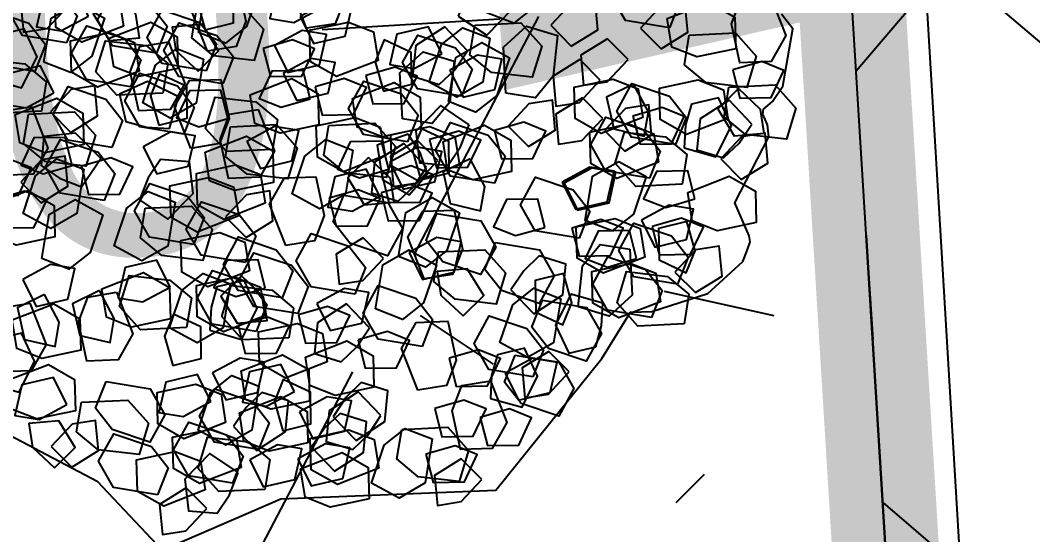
# Model space of a CAD drawing. Header units: metres. Extents: x 1851758 to 1852050, y 5187822 to 5188223.
# Drawn here: x 1851979.446 to 1851980.868, y 5187899.982 to 5187900.703 of the extents above; entities that cross this region are included whole.
import ezdxf

# ---------------------------------------------------------------- set-up
doc = ezdxf.new("R2010")
doc.units = ezdxf.units.M
doc.header["$LTSCALE"] = 2.5
doc.header["$PDMODE"] = 35
doc.header["$PDSIZE"] = 0.03
doc.linetypes.add('L5', pattern=[1.15, 0.8, -0.175, 0, -0.175])
doc.linetypes.add('L8', pattern=[0.225, 0.15, -0.075])
doc.layers.get('Defpoints').update_dxf_attribs({"linetype": 'CONTINUOUS'})
for name, color, linetype, lineweight in [('PAR', 11, 'L5', 30), ('PAR_COT', 150, 'CONTINUOUS', 20), ('PRO_PAR_SURF', 157, 'CONTINUOUS', 20), ('VOI_NOM', 170, 'CONTINUOUS', 40)]:
    doc.layers.add(name, color=color, linetype=linetype, lineweight=lineweight)
for name, color, linetype in [('PRO_DEMOL_VEG', 94, 'CONTINUOUS'), ('PRO_IMPLANTATION_MAISON_COT', 140, 'CONTINUOUS'), ('PRO_PAR_SER', 70, 'L5'), ('PRO_VOI_VEG', 81, 'CONTINUOUS')]:
    doc.layers.add(name, color=color, linetype=linetype)
doc.layers.add('PRO_PAR_CONT_DA', color=40, linetype='CONTINUOUS', plot=False)
doc.styles.add('_ECRITURE_GRAS', font='NEWSGOTB.TTF')
doc.styles.add('Ecriture', font='NEWSGOTN.TTF')
doc.dimstyles.new('Voirie', dxfattribs={"dimtxt": 0.6, "dimasz": 0.6, "dimexe": 0.18, "dimexo": 0.0625, "dimgap": 0, "dimtad": 0, "dimzin": 0, "dimdsep": 46, "dimtxsty": 'Ecriture', "dimcen": 0.04, "dimclrd": 256, "dimclre": 256, "dimclrt": 256, "dimaunit": 2, "dimadec": 3, "dimazin": 0, "dimtfac": 1, "dimtofl": 0, "dimtmove": 0, "dimatfit": 0, "dimfxl": 0, "dimtolj": 1, "dimtzin": 0, "dimlwd": -1, "dimarcsym": 0})

# ---------------------------------------------------------------- blocks, each defined once
blk = doc.blocks.new('arbuste fleurs jaunes')
at = {"layer": 'PRO_VOI_VEG', "color": 76}
blk.add_lwpolyline([(-1.8943, 0.1772), (-1.9074, -0.2211), (-2.0027, -0.4693), (-1.7284, -0.707), (-1.4435, -1.2399), (-0.9817, -1.3474), (-0.8287, -1.3634), (-0.8017, -1.4164), (-0.6877, -1.5364), (-0.5637, -1.586), (-0.5307, -1.5835), (-0.5049, -1.5805), (-0.4917, -1.5706), (-0.4256, -1.4943), (-0.2168, -1.4996), (-0.1885, -1.4808), (-0.1674, -1.457), (-0.1536, -1.4517), (-0.124, -1.4652), (-0.072, -1.4732), (0.0849, -1.428), (0.1084, -1.3819)], dxfattribs=at)
at = {"layer": 'PRO_VOI_VEG', "color": 67}
for points in [[(-0.9485, 0.4363), (-0.9837, 0.5565), (-0.936, 0.626), (-0.8479, 0.6212), (-0.8342, 0.5104), (-0.8675, 0.4424)], [(-0.8377, 0.3916), (-0.8729, 0.5118), (-0.8252, 0.5813), (-0.7371, 0.5765), (-0.7233, 0.4657), (-0.7566, 0.3977)], [(-0.7259, 0.2675), (-0.8172, 0.3531), (-0.8114, 0.4372), (-0.7332, 0.4778), (-0.665, 0.3894), (-0.6592, 0.3139)], [(-1.0808, 0.4337), (-0.9895, 0.3481), (-0.9953, 0.264), (-1.0735, 0.2234), (-1.1417, 0.3119), (-1.1475, 0.3873)], [(-1.3492, 0.394), (-1.2578, 0.3085), (-1.2636, 0.2243), (-1.3419, 0.1837), (-1.41, 0.2722), (-1.4158, 0.3476)], [(-0.82, 0.1733), (-0.9114, 0.2589), (-0.9056, 0.343), (-0.8273, 0.3836), (-0.7592, 0.2951), (-0.7533, 0.2197)], [(-1.0314, 0.3478), (-1.0585, 0.2708), (-0.9842, 0.2235), (-0.9119, 0.2674), (-0.95, 0.3223)], [(-0.8703, 0.1763), (-0.9056, 0.2964), (-0.8579, 0.3659), (-0.7698, 0.3611), (-0.756, 0.2503), (-0.7893, 0.1824)], [(-0.6547, 0.3321), (-0.7315, 0.3597), (-0.7794, 0.2857), (-0.7358, 0.2132), (-0.6807, 0.2509)], [(-1.2452, 0.3372), (-1.2722, 0.2602), (-1.1979, 0.2128), (-1.1257, 0.2568), (-1.1638, 0.3116)], [(-0.7538, 0.1513), (-0.7891, 0.2714), (-0.7414, 0.341), (-0.6533, 0.3362), (-0.6395, 0.2254), (-0.6728, 0.1574)], [(-1.1895, 0.1037), (-1.2247, 0.2238), (-1.177, 0.2933), (-1.089, 0.2886), (-1.0752, 0.1777), (-1.1085, 0.1098)], [(-0.7732, 0.2889), (-0.6818, 0.2033), (-0.6876, 0.1192), (-0.7659, 0.0785), (-0.8341, 0.167), (-0.8399, 0.2424)], [(-1.7944, 0.1764), (-1.7779, 0.0851), (-1.6807, 0.0843), (-1.626, 0.1514), (-1.6757, 0.2119), (-1.7351, 0.2014)], [(-1.6039, 0.1905), (-1.5126, 0.1049), (-1.5183, 0.0208), (-1.5966, -0.0198), (-1.6648, 0.0687), (-1.6706, 0.1441)], [(-0.9285, 0.0263), (-0.8372, 0.0422), (-0.8358, 0.1394), (-0.9025, 0.1945), (-0.9634, 0.1452), (-0.9532, 0.0858)], [(-0.925, -0.0163), (-0.9602, 0.1038), (-0.9125, 0.1733), (-0.8245, 0.1686), (-0.8107, 0.0577), (-0.844, -0.0102)], [(-0.7378, 0.0045), (-0.773, 0.1247), (-0.7253, 0.1942), (-0.6372, 0.1894), (-0.6234, 0.0786), (-0.6567, 0.0106)], [(-1.7636, 0.1302), (-1.6722, 0.0446), (-1.678, -0.0395), (-1.7563, -0.0801), (-1.8245, 0.0084), (-1.8303, 0.0838)], [(-0.9324, 0.0573), (-0.8802, -0.0055), (-0.8014, 0.0339), (-0.8021, 0.1185), (-0.8687, 0.114)], [(-0.7502, -0.0537), (-0.7855, 0.0664), (-0.7378, 0.1359), (-0.6497, 0.1311), (-0.6359, 0.0203), (-0.6692, -0.0476)], [(-0.6864, 0.0243), (-0.6014, 0.1162), (-0.5172, 0.111), (-0.4761, 0.033), (-0.5641, -0.0358), (-0.6395, -0.0421)], [(-0.9521, -0.052), (-0.8671, 0.0399), (-0.7829, 0.0347), (-0.7418, -0.0434), (-0.8299, -0.1121), (-0.9052, -0.1184)], [(-0.9521, -0.052), (-0.8671, 0.0399), (-0.7829, 0.0347), (-0.7418, -0.0434), (-0.8299, -0.1121), (-0.9052, -0.1184)], [(-1.9262, -0.0971), (-1.8494, -0.1246), (-1.8015, -0.0507), (-1.8451, 0.0219), (-1.9002, -0.0159)], [(-1.4155, 0.002), (-1.3241, -0.0835), (-1.3299, -0.1677), (-1.4082, -0.2083), (-1.4763, -0.1198), (-1.4822, -0.0444)], [(-1.1917, -0.1757), (-1.2269, -0.0556), (-1.1792, 0.014), (-1.0911, 0.0092), (-1.0773, -0.1017), (-1.1106, -0.1696)], [(-1.8758, -0.0627), (-1.9029, -0.1398), (-1.8286, -0.1871), (-1.7563, -0.1431), (-1.7944, -0.0883)], [(-0.9444, -0.0922), (-0.8531, -0.1778), (-0.8588, -0.2619), (-0.9371, -0.3025), (-1.0053, -0.214), (-1.0111, -0.1386)], [(-0.6116, -0.1128), (-0.674, -0.1654), (-0.6341, -0.244), (-0.5495, -0.2428), (-0.5544, -0.1762)], [(-1.6445, -0.1218), (-1.6093, -0.2419), (-1.657, -0.3114), (-1.7451, -0.3066), (-1.7588, -0.1958), (-1.7255, -0.1279)], [(-1.1903, -0.3492), (-1.2817, -0.2636), (-1.2759, -0.1795), (-1.1977, -0.1389), (-1.1295, -0.2273), (-1.1237, -0.3028)], [(-1.1746, -0.3286), (-1.2099, -0.2085), (-1.1622, -0.1389), (-1.0741, -0.1437), (-1.0603, -0.2546), (-1.0936, -0.3225)], [(-1.8681, -0.39), (-1.9033, -0.2699), (-1.8556, -0.2004), (-1.7675, -0.2051), (-1.7538, -0.316), (-1.7871, -0.3839)], [(-1.5226, -0.2713), (-1.4704, -0.3341), (-1.3916, -0.2947), (-1.3922, -0.2101), (-1.4588, -0.2146)], [(-1.083, -0.2231), (-1.1101, -0.3002), (-1.0358, -0.3475), (-0.9635, -0.3035), (-1.0016, -0.2487)], [(-1.2845, -0.4434), (-1.3759, -0.3578), (-1.3701, -0.2737), (-1.2918, -0.2331), (-1.2237, -0.3216), (-1.2178, -0.397)], [(-1.3348, -0.4404), (-1.3701, -0.3203), (-1.3224, -0.2508), (-1.2343, -0.2555), (-1.2205, -0.3664), (-1.2538, -0.4343)], [(-1.6028, -0.4743), (-1.6942, -0.3887), (-1.6884, -0.3046), (-1.6101, -0.264), (-1.5419, -0.3525), (-1.5361, -0.4279)], [(-1.2183, -0.4654), (-1.2536, -0.3452), (-1.2058, -0.2757), (-1.1178, -0.2805), (-1.104, -0.3913), (-1.1373, -0.4593)], [(-1.2127, -0.3354), (-1.2896, -0.3078), (-1.3374, -0.3818), (-1.2939, -0.4543), (-1.2388, -0.4166)], [(-1.0817, -0.4109), (-0.9967, -0.3189), (-0.9126, -0.3242), (-0.8715, -0.4022), (-0.9595, -0.471), (-1.0349, -0.4773)], [(-1.697, -0.5686), (-1.7884, -0.483), (-1.7826, -0.3989), (-1.7043, -0.3582), (-1.6361, -0.4467), (-1.6303, -0.5221)], [(-1.7473, -0.5656), (-1.7825, -0.4455), (-1.7348, -0.3759), (-1.6468, -0.3807), (-1.633, -0.4915), (-1.6663, -0.5595)], [(-1.6308, -0.5905), (-1.666, -0.4704), (-1.6183, -0.4009), (-1.5302, -0.4056), (-1.5165, -0.5165), (-1.5498, -0.5844)], [(-0.6715, -0.5918), (-0.7067, -0.4717), (-0.659, -0.4021), (-0.5709, -0.4069), (-0.5572, -0.5178), (-0.5905, -0.5857)], [(-0.6715, -0.5918), (-0.7067, -0.4717), (-0.659, -0.4021), (-0.5709, -0.4069), (-0.5572, -0.5178), (-0.5905, -0.5857)], [(-0.5721, -0.4692), (-0.5199, -0.5319), (-0.4411, -0.4925), (-0.4417, -0.4079), (-0.5083, -0.4124)], [(-1.453, -0.4503), (-1.3617, -0.5359), (-1.3674, -0.62), (-1.4457, -0.6606), (-1.5139, -0.5721), (-1.5197, -0.4967)], [(-1.3256, -0.657), (-1.417, -0.5714), (-1.4112, -0.4873), (-1.3329, -0.4467), (-1.2647, -0.5351), (-1.2589, -0.6106)], [(-1.1205, -0.6449), (-1.1557, -0.5248), (-1.108, -0.4553), (-1.02, -0.4601), (-1.0062, -0.5709), (-1.0395, -0.6388)], [(-0.4895, -0.6723), (-0.5247, -0.5522), (-0.477, -0.4826), (-0.389, -0.4874), (-0.3752, -0.5982), (-0.4085, -0.6662)], [(-1.5608, -0.4971), (-1.4694, -0.5827), (-1.4752, -0.6668), (-1.5535, -0.7074), (-1.6216, -0.6189), (-1.6275, -0.5435)], [(-0.8835, -0.4954), (-0.8482, -0.6155), (-0.896, -0.685), (-0.984, -0.6803), (-0.9978, -0.5694), (-0.9645, -0.5015)], [(-0.7586, -0.5122), (-0.8354, -0.4846), (-0.8832, -0.5586), (-0.8397, -0.6311), (-0.7846, -0.5934)], [(-1.5536, -0.6287), (-1.5014, -0.6914), (-1.4226, -0.652), (-1.4232, -0.5674), (-1.4899, -0.5719)], [(-0.6662, -0.7512), (-0.7575, -0.6656), (-0.7518, -0.5815), (-0.6735, -0.5409), (-0.6053, -0.6294), (-0.5995, -0.7048)], [(-0.7512, -0.6721), (-0.699, -0.7349), (-0.6202, -0.6955), (-0.6209, -0.6109), (-0.6875, -0.6154)], [(-0.7512, -0.6721), (-0.699, -0.7349), (-0.6202, -0.6955), (-0.6209, -0.6109), (-0.6875, -0.6154)], [(-0.248, -0.6349), (-0.1281, -0.5989), (-0.0583, -0.6461), (-0.0625, -0.7342), (-0.1732, -0.7487), (-0.2414, -0.7158)], [(-0.6265, -0.681), (-0.5351, -0.7666), (-0.5409, -0.8507), (-0.6192, -0.8913), (-0.6874, -0.8028), (-0.6932, -0.7274)], [(-1.1704, -0.8781), (-1.2056, -0.7579), (-1.1579, -0.6884), (-1.0699, -0.6932), (-1.0561, -0.804), (-1.0894, -0.872)], [(-1.4565, -0.7389), (-1.4886, -0.8259), (-1.4053, -0.8759), (-1.3241, -0.8459), (-1.3362, -0.7685), (-1.3927, -0.7474)], [(-0.8169, -0.7534), (-0.7816, -0.8736), (-0.8293, -0.9431), (-0.9174, -0.9383), (-0.9312, -0.8275), (-0.8979, -0.7595)], [(-1.2858, -0.9209), (-1.2008, -0.829), (-1.1166, -0.8342), (-1.0755, -0.9123), (-1.1636, -0.981), (-1.2389, -0.9873)], [(-0.5083, -0.8268), (-0.5354, -0.9038), (-0.4611, -0.9512), (-0.3889, -0.9072), (-0.4269, -0.8523)], [(-0.8182, -0.9368), (-0.7829, -1.0569), (-0.8306, -1.1264), (-0.9187, -1.1216), (-0.9325, -1.0108), (-0.8992, -0.9429)], [(-0.0635, -1.115), (-0.0988, -0.9949), (-0.0511, -0.9254), (0.037, -0.9301), (0.0508, -1.041), (0.0175, -1.1089)], [(-0.3224, -1.1567), (-0.4137, -1.0712), (-0.408, -0.987), (-0.3297, -0.9464), (-0.2615, -1.0349), (-0.2557, -1.1103)], [(-1.312, -0.9863), (-1.3745, -1.0389), (-1.3346, -1.1174), (-1.25, -1.1162), (-1.2549, -1.0496)], [(-1.4379, -1.0196), (-1.5003, -1.0722), (-1.4604, -1.1507), (-1.3758, -1.1496), (-1.3808, -1.083)], [(-0.4166, -1.251), (-0.5079, -1.1654), (-0.5021, -1.0813), (-0.4239, -1.0407), (-0.3557, -1.1291), (-0.3499, -1.2046)], [(-0.0993, -1.0421), (-0.1264, -1.1192), (-0.0521, -1.1665), (0.0201, -1.1225), (-0.0179, -1.0677)], [(-1.218, -1.1144), (-1.2015, -1.2057), (-1.1043, -1.2065), (-1.0496, -1.1394), (-1.0993, -1.0789), (-1.1587, -1.0894)], [(-0.4669, -1.248), (-0.5021, -1.1279), (-0.4544, -1.0583), (-0.3663, -1.0631), (-0.3525, -1.174), (-0.3858, -1.2419)], [(-0.8136, -1.1471), (-0.8658, -1.0843), (-0.9446, -1.1237), (-0.9439, -1.2083), (-0.8773, -1.2038)], [(-0.3503, -1.2729), (-0.3856, -1.1528), (-0.3379, -1.0833), (-0.2498, -1.0881), (-0.236, -1.1989), (-0.2693, -1.2668)], [(-0.0422, -1.0979), (0.0492, -1.1835), (0.0434, -1.2676), (-0.0349, -1.3083), (-0.1031, -1.2198), (-0.1089, -1.1443)], [(-1.2787, -1.1121), (-1.3411, -1.1647), (-1.3012, -1.2432), (-1.2166, -1.242), (-1.2215, -1.1754)], [(-1.079, -1.124), (-1.0437, -1.2441), (-1.0915, -1.3137), (-1.1795, -1.3089), (-1.1933, -1.198), (-1.16, -1.1301)], [(-0.9064, -1.1264), (-0.8711, -1.2465), (-0.9188, -1.316), (-1.0069, -1.3112), (-1.0207, -1.2004), (-0.9874, -1.1325)], [(-0.6726, -1.3322), (-0.764, -1.2466), (-0.7582, -1.1625), (-0.6799, -1.1219), (-0.6117, -1.2104), (-0.6059, -1.2858)], [(-0.6882, -1.1124), (-0.7506, -1.165), (-0.7107, -1.2435), (-0.6261, -1.2423), (-0.631, -1.1757)], [(-0.3309, -1.1303), (-0.3934, -1.1829), (-0.3535, -1.2614), (-0.2689, -1.2602), (-0.2738, -1.1937)], [(-0.7668, -1.4265), (-0.8582, -1.3409), (-0.8524, -1.2568), (-0.7741, -1.2161), (-0.7059, -1.3046), (-0.7001, -1.38)], [(-0.8171, -1.4235), (-0.8523, -1.3034), (-0.8046, -1.2338), (-0.7166, -1.2386), (-0.7028, -1.3494), (-0.7361, -1.4174)], [(-0.7006, -1.4484), (-0.7358, -1.3283), (-0.6881, -1.2588), (-0.6, -1.2635), (-0.5863, -1.3744), (-0.6196, -1.4423)], [(-0.5312, -1.3952), (-0.5834, -1.3324), (-0.6622, -1.3719), (-0.6615, -1.4564), (-0.5949, -1.4519)], [(-0.4566, -1.3618), (-0.3652, -1.4474), (-0.371, -1.5315), (-0.4493, -1.5721), (-0.5175, -1.4836), (-0.5233, -1.4082)], [(-0.3319, -1.4047), (-0.359, -1.4818), (-0.2847, -1.5291), (-0.2125, -1.4851), (-0.2506, -1.4303)], [(-0.3319, -1.4047), (-0.359, -1.4818), (-0.2847, -1.5291), (-0.2125, -1.4851), (-0.2506, -1.4303)], [(-0.6735, -1.4267), (-0.7006, -1.5037), (-0.6263, -1.5511), (-0.554, -1.5071), (-0.5921, -1.4523)], [(-0.6735, -1.4267), (-0.7006, -1.5037), (-0.6263, -1.5511), (-0.554, -1.5071), (-0.5921, -1.4523)]]:
    blk.add_lwpolyline(points, close=True, dxfattribs=at)
at = {"layer": 'PRO_VOI_VEG'}
for points in [[(-1.0412, 0.3715), (-1.103, 0.4856), (-1.0697, 0.5663), (-0.9795, 0.5806), (-0.9415, 0.4713), (-0.9605, 0.3953)], [(-1.1829, 0.1778), (-1.0879, 0.1635), (-1.0547, 0.2586), (-1.1022, 0.3346), (-1.1782, 0.3061), (-1.1877, 0.2443)], [(-0.8466, 0.0865), (-0.9083, 0.2006), (-0.8751, 0.2813), (-0.7848, 0.2956), (-0.7468, 0.1863), (-0.7658, 0.1103)], [(-1.5003, 0.14), (-1.5668, 0.1923), (-1.638, 0.1353), (-1.619, 0.0498), (-1.5525, 0.0688)], [(-1.4231, 0.0056), (-1.4896, 0.0579), (-1.5608, 0.0009), (-1.5418, -0.0847), (-1.4753, -0.0656)], [(-1.4106, -0.2595), (-1.4724, -0.1455), (-1.4391, -0.0647), (-1.3489, -0.0505), (-1.3109, -0.1597), (-1.3299, -0.2358)], [(-0.8552, -0.2595), (-0.917, -0.1455), (-0.8837, -0.0647), (-0.7935, -0.0505), (-0.7555, -0.1597), (-0.7745, -0.2358)], [(-0.8494, -0.1256), (-0.7876, -0.2396), (-0.8209, -0.3204), (-0.9111, -0.3346), (-0.9491, -0.2254), (-0.9301, -0.1493)], [(-1.3111, -0.5302), (-1.3728, -0.4161), (-1.3396, -0.3353), (-1.2493, -0.3211), (-1.2113, -0.4304), (-1.2303, -0.5064)], [(-0.726, -0.3725), (-0.6642, -0.4866), (-0.6975, -0.5673), (-0.7877, -0.5816), (-0.8257, -0.4723), (-0.8067, -0.3963)], [(-1.7235, -0.6553), (-1.7853, -0.5413), (-1.752, -0.4605), (-1.6618, -0.4462), (-1.6238, -0.5555), (-1.6428, -0.6315)], [(-0.6196, -0.5509), (-0.506, -0.4885), (-0.425, -0.5212), (-0.4101, -0.6113), (-0.5192, -0.65), (-0.5953, -0.6315)], [(-0.2912, -0.5666), (-0.3049, -0.6617), (-0.2096, -0.6944), (-0.1339, -0.6464), (-0.1629, -0.5706), (-0.2247, -0.5615)], [(-1.6672, -0.5809), (-1.719, -0.6477), (-1.6616, -0.7186), (-1.5762, -0.6991), (-1.5956, -0.6327)], [(-0.4382, -0.6113), (-0.49, -0.6781), (-0.4326, -0.749), (-0.3472, -0.7295), (-0.3666, -0.6631)], [(-0.294, -0.6195), (-0.2323, -0.7335), (-0.2655, -0.8143), (-0.3557, -0.8285), (-0.3937, -0.7192), (-0.3747, -0.6432)], [(-1.6061, -0.7011), (-1.658, -0.7679), (-1.6005, -0.8388), (-1.5151, -0.8192), (-1.5345, -0.7529)], [(-0.9489, -0.7311), (-1.0008, -0.7979), (-0.9433, -0.8688), (-0.8579, -0.8493), (-0.8773, -0.7829)], [(-0.6373, -0.7705), (-0.7038, -0.7182), (-0.775, -0.7753), (-0.756, -0.8608), (-0.6895, -0.8418)], [(-0.9111, -0.8047), (-0.8494, -0.9187), (-0.8826, -0.9995), (-0.9728, -1.0137), (-1.0108, -0.9045), (-0.9918, -0.8284)], [(-1.4048, -0.9281), (-1.343, -1.0422), (-1.3763, -1.123), (-1.4665, -1.1372), (-1.5045, -1.0279), (-1.4855, -0.9519)], [(-0.249, -1.0931), (-0.3155, -1.0408), (-0.3867, -1.0978), (-0.3677, -1.1834), (-0.3012, -1.1643)], [(-0.4431, -1.3377), (-0.5048, -1.2237), (-0.4716, -1.1429), (-0.3813, -1.1287), (-0.3434, -1.2379), (-0.3623, -1.314)], [(-0.7933, -1.5132), (-0.8551, -1.3992), (-0.8218, -1.3184), (-0.7316, -1.3041), (-0.6936, -1.4134), (-0.7126, -1.4895)]]:
    blk.add_lwpolyline(points, close=True, dxfattribs=at)
at = {"layer": 'PRO_VOI_VEG', "color": 2}
for points in [[(-1.0223, 0.5414), (-1.0064, 0.45), (-0.9092, 0.4486), (-0.8541, 0.5153), (-0.9034, 0.5762), (-0.9629, 0.566)], [(-0.7438, 0.4325), (-0.7168, 0.5096), (-0.791, 0.5569), (-0.8633, 0.5129), (-0.8252, 0.4581)], [(-0.9797, 0.3624), (-0.9279, 0.4292), (-0.9853, 0.5001), (-1.0707, 0.4805), (-1.0513, 0.4141)], [(-0.743, 0.3687), (-0.6912, 0.4356), (-0.7487, 0.5064), (-0.8341, 0.4869), (-0.8146, 0.4205)], [(-1.0411, 0.402), (-1.1261, 0.3101), (-1.2103, 0.3154), (-1.2514, 0.3934), (-1.1633, 0.4621), (-1.088, 0.4684)], [(-0.9139, 0.4255), (-0.7937, 0.4607), (-0.7242, 0.413), (-0.729, 0.325), (-0.8398, 0.3112), (-0.9078, 0.3445)], [(-1.1361, 0.1935), (-1.256, 0.1575), (-1.3259, 0.2048), (-1.3216, 0.2929), (-1.2109, 0.3074), (-1.1427, 0.2745)], [(-1.5399, 0.1669), (-1.6249, 0.0749), (-1.709, 0.0802), (-1.7501, 0.1582), (-1.6621, 0.2269), (-1.5867, 0.2332)], [(-1.4126, 0.1903), (-1.2925, 0.2256), (-1.223, 0.1779), (-1.2277, 0.0898), (-1.3386, 0.076), (-1.4065, 0.1093)], [(-0.7104, 0.1347), (-0.7954, 0.0428), (-0.8795, 0.048), (-0.9207, 0.126), (-0.8326, 0.1948), (-0.7572, 0.2011)], [(-0.6351, 0.0564), (-0.5829, -0.0063), (-0.5041, 0.0331), (-0.5047, 0.1177), (-0.5713, 0.1132)], [(-1.7508, -0.051), (-1.699, 0.0158), (-1.7564, 0.0867), (-1.8418, 0.0671), (-1.8224, 0.0007)], [(-0.591, 0.1042), (-0.5292, -0.0098), (-0.5625, -0.0906), (-0.6527, -0.1049), (-0.6907, 0.0044), (-0.6717, 0.0804)], [(-1.4066, -0.0395), (-1.4916, -0.1314), (-1.5758, -0.1262), (-1.6169, -0.0482), (-1.5288, 0.0206), (-1.4535, 0.0269)], [(-0.8317, -0.1091), (-0.7689, -0.0569), (-0.8083, 0.0219), (-0.8929, 0.0213), (-0.8884, -0.0454)], [(-1.1591, -0.0095), (-1.0973, -0.1235), (-1.1306, -0.2043), (-1.2208, -0.2185), (-1.2588, -0.1092), (-1.2398, -0.0332)], [(-1.3278, -0.1689), (-1.276, -0.1021), (-1.3335, -0.0312), (-1.4189, -0.0508), (-1.3994, -0.1171)], [(-1.7272, -0.0852), (-1.6655, -0.1993), (-1.6987, -0.28), (-1.789, -0.2943), (-1.827, -0.185), (-1.808, -0.109)], [(-0.4368, -0.2109), (-0.3849, -0.1441), (-0.4424, -0.0732), (-0.5278, -0.0927), (-0.5084, -0.1591)], [(-0.772, -0.1748), (-0.857, -0.2667), (-0.9412, -0.2615), (-0.9823, -0.1835), (-0.8942, -0.1147), (-0.8189, -0.1084)], [(-0.6809, -0.2933), (-0.6184, -0.2407), (-0.6583, -0.1622), (-0.7429, -0.1634), (-0.738, -0.23)], [(-1.2465, -0.3164), (-1.3664, -0.3525), (-1.4363, -0.3052), (-1.432, -0.2171), (-1.3213, -0.2026), (-1.2532, -0.2355)], [(-1.5676, -0.4116), (-1.5157, -0.3448), (-1.5732, -0.2739), (-1.6586, -0.2935), (-1.6392, -0.3598)], [(-1.2147, -0.4105), (-1.1519, -0.3583), (-1.1913, -0.2795), (-1.2759, -0.2801), (-1.2714, -0.3467)], [(-0.7585, -0.4637), (-0.8786, -0.4989), (-0.9481, -0.4512), (-0.9433, -0.3631), (-0.8325, -0.3493), (-0.7646, -0.3826)], [(-1.8429, -0.5317), (-1.8158, -0.4546), (-1.8901, -0.4073), (-1.9624, -0.4513), (-1.9243, -0.5061)], [(-1.47, -0.5135), (-1.5899, -0.5495), (-1.6597, -0.5022), (-1.6555, -0.4141), (-1.5448, -0.3996), (-1.4766, -0.4325)], [(-0.6286, -0.3997), (-0.5373, -0.4853), (-0.543, -0.5694), (-0.6213, -0.61), (-0.6895, -0.5215), (-0.6953, -0.4461)], [(-0.5546, -0.4056), (-0.6174, -0.4578), (-0.5779, -0.5366), (-0.4933, -0.536), (-0.4979, -0.4694)], [(-1.7137, -0.5674), (-1.7, -0.4723), (-1.7953, -0.4397), (-1.871, -0.4877), (-1.842, -0.5635), (-1.7802, -0.5726)], [(-0.8426, -0.5879), (-0.7908, -0.521), (-0.8483, -0.4502), (-0.9337, -0.4697), (-0.9142, -0.5361)], [(-0.7634, -0.5778), (-0.701, -0.5252), (-0.7409, -0.4467), (-0.8255, -0.4479), (-0.8205, -0.5145)], [(-0.4063, -0.5713), (-0.3545, -0.5045), (-0.412, -0.4336), (-0.4974, -0.4531), (-0.4779, -0.5195)], [(-1.4398, -0.6101), (-1.388, -0.5433), (-1.4454, -0.4724), (-1.5308, -0.492), (-1.5114, -0.5583)], [(-0.6507, -0.5844), (-0.7166, -0.5192), (-0.7966, -0.5743), (-0.8029, -0.6606), (-0.7274, -0.6817), (-0.6848, -0.6389)], [(-0.995, -0.6733), (-0.9679, -0.5963), (-1.0422, -0.5489), (-1.1144, -0.5929), (-1.0764, -0.6477)], [(-0.6817, -0.6913), (-0.6546, -0.6143), (-0.7289, -0.5669), (-0.8012, -0.6109), (-0.7631, -0.6658)], [(-0.3088, -0.6731), (-0.4287, -0.7091), (-0.4985, -0.6619), (-0.4943, -0.5738), (-0.3836, -0.5593), (-0.3154, -0.5922)], [(-1.3396, -0.596), (-1.2482, -0.6816), (-1.254, -0.7657), (-1.3323, -0.8064), (-1.4004, -0.7179), (-1.4063, -0.6425)], [(-1.1874, -0.7221), (-1.1553, -0.6351), (-1.2386, -0.5851), (-1.3197, -0.6151), (-1.3077, -0.6925), (-1.2512, -0.7136)], [(-0.5525, -0.7271), (-0.5388, -0.632), (-0.6341, -0.5994), (-0.7098, -0.6473), (-0.6808, -0.7232), (-0.619, -0.7323)], [(-1.6276, -0.7203), (-1.5362, -0.8059), (-1.542, -0.89), (-1.6203, -0.9306), (-1.6884, -0.8421), (-1.6943, -0.7667)], [(-1.3953, -0.8586), (-1.3632, -0.7716), (-1.4465, -0.7215), (-1.5277, -0.7515), (-1.5156, -0.8289), (-1.4591, -0.85)], [(-0.2801, -1.004), (-0.253, -0.9269), (-0.3273, -0.8796), (-0.3996, -0.9236), (-0.3615, -0.9784)], [(-1.3917, -1.0165), (-1.5116, -1.0525), (-1.5815, -1.0052), (-1.5772, -0.9171), (-1.4665, -0.9026), (-1.3983, -0.9355)], [(-0.7046, -1.1436), (-0.7398, -1.0234), (-0.6921, -0.9539), (-0.604, -0.9587), (-0.5902, -1.0695), (-0.6235, -1.1375)], [(-1.1116, -1.1955), (-1.1468, -1.0753), (-1.0991, -1.0058), (-1.011, -1.0106), (-0.9973, -1.1214), (-1.0306, -1.1894)], [(-1.1737, -1.0931), (-1.2587, -1.185), (-1.3429, -1.1797), (-1.384, -1.1017), (-1.296, -1.033), (-1.2206, -1.0267)], [(-1.4336, -1.1916), (-1.4065, -1.1146), (-1.4808, -1.0672), (-1.5531, -1.1112), (-1.515, -1.1661)], [(-0.8803, -1.1709), (-1.0004, -1.2062), (-1.0699, -1.1585), (-1.0651, -1.0704), (-0.9543, -1.0566), (-0.8864, -1.0899)], [(-0.6524, -1.1371), (-0.5322, -1.1019), (-0.4627, -1.1496), (-0.4675, -1.2376), (-0.5783, -1.2514), (-0.6462, -1.2181)], [(-1.055, -1.2816), (-1.028, -1.2046), (-1.1022, -1.1572), (-1.1745, -1.2012), (-1.1364, -1.256)], [(-0.8401, -1.2823), (-0.8566, -1.191), (-0.9538, -1.1902), (-1.0085, -1.2573), (-0.9588, -1.3179), (-0.8994, -1.3073)], [(-0.6706, -1.2848), (-0.7843, -1.3473), (-0.8652, -1.3146), (-0.8801, -1.2244), (-0.771, -1.1857), (-0.6949, -1.2043)], [(-0.6864, -1.3135), (-0.624, -1.2608), (-0.6639, -1.1823), (-0.7485, -1.1835), (-0.7435, -1.2501)], [(-0.0575, -1.1739), (0.0043, -1.2879), (-0.029, -1.3687), (-0.1192, -1.383), (-0.1572, -1.2737), (-0.1382, -1.1977)], [(-0.4645, -1.3883), (-0.4021, -1.3357), (-0.442, -1.2571), (-0.5266, -1.2583), (-0.5216, -1.3249)], [(0.1449, -1.327), (0.0599, -1.4189), (-0.0242, -1.4137), (-0.0653, -1.3356), (0.0227, -1.2669), (0.0981, -1.2606)], [(-0.1404, -1.3376), (-0.0786, -1.4516), (-0.1119, -1.5324), (-0.2021, -1.5467), (-0.2401, -1.4374), (-0.2211, -1.3614)]]:
    blk.add_lwpolyline(points, close=True, dxfattribs=at)
at = {"layer": 'PRO_VOI_VEG', "color": 76}
for points in [[(-1.2576, 0.4579), (-1.3204, 0.4057), (-1.2809, 0.3269), (-1.1964, 0.3276), (-1.2009, 0.3942)], [(-1.3204, 0.3799), (-1.3832, 0.3276), (-1.3437, 0.2489), (-1.2592, 0.2495), (-1.2637, 0.3161)], [(-1.1407, 0.2268), (-1.078, 0.279), (-1.1174, 0.3578), (-1.202, 0.3572), (-1.1975, 0.2906)], [(-1.1308, 0.2028), (-1.1936, 0.1506), (-1.1542, 0.0718), (-1.0696, 0.0725), (-1.0741, 0.1391)], [(-0.7112, 0.0249), (-0.8313, -0.0104), (-0.9009, 0.0374), (-0.8961, 0.1254), (-0.7852, 0.1392), (-0.7173, 0.1059)], [(-0.6504, 0.0702), (-0.5303, 0.1055), (-0.4607, 0.0578), (-0.4655, -0.0303), (-0.5764, -0.0441), (-0.6443, -0.0108)], [(-1.1071, -0.0773), (-1.2273, -0.1126), (-1.2968, -0.0649), (-1.292, 0.0232), (-1.1812, 0.037), (-1.1132, 0.0037)], [(-0.6451, -0.2909), (-0.7078, -0.3431), (-0.6684, -0.4219), (-0.5838, -0.4212), (-0.5883, -0.3546)], [(-0.9091, -0.4618), (-0.9719, -0.514), (-0.9325, -0.5927), (-0.8479, -0.5921), (-0.8524, -0.5255)], [(-0.3675, -0.6323), (-0.3348, -0.5455), (-0.4178, -0.4949), (-0.4992, -0.5244), (-0.4876, -0.6019), (-0.4313, -0.6234)], [(-1.2416, -0.527), (-1.3043, -0.5792), (-1.2649, -0.658), (-1.1803, -0.6574), (-1.1848, -0.5907)], [(-0.7124, -0.6707), (-0.6797, -0.5839), (-0.7627, -0.5333), (-0.8441, -0.5628), (-0.8325, -0.6403), (-0.7761, -0.6617)], [(-0.5191, -0.6465), (-0.399, -0.6112), (-0.3295, -0.6589), (-0.3343, -0.747), (-0.4451, -0.7608), (-0.513, -0.7275)], [(-0.6383, -0.6444), (-0.7011, -0.6966), (-0.6617, -0.7753), (-0.5771, -0.7747), (-0.5816, -0.7081)], [(-1.1324, -0.7146), (-1.0123, -0.6794), (-0.9427, -0.7271), (-0.9475, -0.8152), (-1.0584, -0.829), (-1.1263, -0.7957)], [(-0.9716, -0.7092), (-0.8515, -0.6739), (-0.7819, -0.7216), (-0.7867, -0.8097), (-0.8975, -0.8235), (-0.9655, -0.7902)], [(-1.5601, -0.7221), (-1.5927, -0.8088), (-1.5097, -0.8594), (-1.4284, -0.83), (-1.4399, -0.7525), (-1.4963, -0.731)], [(-0.9186, -1.0338), (-0.9513, -1.1206), (-0.8683, -1.1712), (-0.7869, -1.1417), (-0.7985, -1.0642), (-0.8549, -1.0428)], [(-0.2057, -1.441), (-0.1731, -1.3543), (-0.2561, -1.3037), (-0.3375, -1.3331), (-0.3259, -1.4106), (-0.2695, -1.4321)], [(-0.5863, -1.314), (-0.6491, -1.3662), (-0.6096, -1.4449), (-0.5251, -1.4443), (-0.5296, -1.3777)], [(-0.0922, -1.3262), (-0.155, -1.3784), (-0.1155, -1.4571), (-0.031, -1.4565), (-0.0355, -1.3899)]]:
    blk.add_lwpolyline(points, close=True, dxfattribs=at)
at = {"layer": 'PRO_VOI_VEG', "color": 52}
for points in [[(-1.0639, 0.4007), (-1.0022, 0.2867), (-1.0354, 0.2059), (-1.1256, 0.1917), (-1.1636, 0.3009), (-1.1446, 0.377)], [(-1.4889, 0.2132), (-1.5407, 0.1464), (-1.4832, 0.0755), (-1.3978, 0.095), (-1.4173, 0.1614)], [(-1.0061, 0.0705), (-1.0579, 0.0036), (-1.0004, -0.0672), (-0.915, -0.0477), (-0.9345, 0.0187)], [(-1.1454, 0.0153), (-1.159, -0.0798), (-1.0638, -0.1124), (-0.9881, -0.0645), (-1.0171, 0.0113), (-1.0789, 0.0204)], [(-0.59, -0.1374), (-0.6418, -0.2042), (-0.5844, -0.2751), (-0.499, -0.2555), (-0.5184, -0.1892)], [(-0.486, -0.1673), (-0.5378, -0.2342), (-0.4804, -0.305), (-0.395, -0.2855), (-0.4144, -0.2191)], [(-0.8662, -0.1852), (-0.918, -0.252), (-0.8606, -0.3229), (-0.7752, -0.3034), (-0.7946, -0.237)], [(-0.6501, -0.1942), (-0.702, -0.261), (-0.6445, -0.3319), (-0.5591, -0.3124), (-0.5785, -0.246)], [(-1.4934, -0.3805), (-1.5452, -0.4473), (-1.4878, -0.5182), (-1.4024, -0.4986), (-1.4218, -0.4323)], [(-1.1907, -0.5594), (-1.2425, -0.6263), (-1.185, -0.6971), (-1.0996, -0.6776), (-1.1191, -0.6112)], [(-0.7443, -0.5719), (-0.7961, -0.6387), (-0.7387, -0.7096), (-0.6533, -0.6901), (-0.6727, -0.6237)], [(-1.4852, -0.6477), (-1.537, -0.7145), (-1.4795, -0.7854), (-1.3941, -0.7658), (-1.4136, -0.6995)], [(-0.4282, -0.7809), (-0.3146, -0.7184), (-0.2336, -0.7512), (-0.2188, -0.8413), (-0.3278, -0.88), (-0.404, -0.8615)], [(-0.5844, -1.0379), (-0.6363, -1.1047), (-0.5788, -1.1756), (-0.4934, -1.156), (-0.5128, -1.0897)], [(-0.5843, -1.0324), (-0.6361, -1.0992), (-0.5786, -1.1701), (-0.4932, -1.1505), (-0.5127, -1.0842)], [(-1.1363, -1.1207), (-1.1882, -1.1876), (-1.1307, -1.2584), (-1.0453, -1.2389), (-1.0647, -1.1725)], [(-0.5829, -1.2791), (-0.6347, -1.3459), (-0.5773, -1.4168), (-0.4919, -1.3972), (-0.5113, -1.3308)]]:
    blk.add_lwpolyline(points, close=True, dxfattribs=at)
at = {"layer": 'PRO_VOI_VEG', "color": 88}
for points in [[(-1.0464, 0.1489), (-1.0816, 0.2691), (-1.0339, 0.3386), (-0.9459, 0.3338), (-0.9321, 0.223), (-0.9654, 0.155)], [(-0.7449, -0.1367), (-0.653, -0.2217), (-0.6582, -0.3058), (-0.7362, -0.347), (-0.805, -0.2589), (-0.8113, -0.1835)], [(-0.5017, -0.4179), (-0.5931, -0.3323), (-0.5873, -0.2482), (-0.509, -0.2076), (-0.4409, -0.2961), (-0.435, -0.3715)], [(-0.8321, -0.5868), (-0.8949, -0.639), (-0.8554, -0.7178), (-0.7709, -0.7171), (-0.7754, -0.6505)], [(-0.3738, -1.0573), (-0.3462, -0.9804), (-0.4202, -0.9326), (-0.4927, -0.9761), (-0.455, -1.0312)], [(-0.1942, -1.049), (-0.1667, -0.9721), (-0.2406, -0.9243), (-0.3132, -0.9678), (-0.2755, -1.0229)], [(-0.2204, -1.3734), (-0.3118, -1.2878), (-0.306, -1.2037), (-0.2277, -1.1631), (-0.1596, -1.2516), (-0.1538, -1.327)], [(-0.1322, -1.3638), (-0.209, -1.3363), (-0.2568, -1.4103), (-0.2133, -1.4828), (-0.1582, -1.4451)]]:
    blk.add_lwpolyline(points, close=True, dxfattribs=at)
at = {"layer": 'PRO_VOI_VEG', "color": 55}
for points in [[(-0.7489, 0.0241), (-0.6719, -0.003), (-0.6245, 0.0713), (-0.6685, 0.1436), (-0.7233, 0.1055)], [(-1.0642, -0.255), (-1.1561, -0.17), (-1.1509, -0.0859), (-1.0728, -0.0448), (-1.0041, -0.1328), (-0.9978, -0.2082)], [(-0.9998, -0.3067), (-1.0917, -0.2217), (-1.0865, -0.1376), (-1.0085, -0.0965), (-0.9397, -0.1845), (-0.9334, -0.2599)], [(-0.5074, -0.1978), (-0.4219, -0.1064), (-0.3377, -0.1122), (-0.2971, -0.1905), (-0.3856, -0.2586), (-0.461, -0.2645)], [(-1.7973, -0.5047), (-1.8892, -0.4197), (-1.884, -0.3356), (-1.806, -0.2945), (-1.7372, -0.3825), (-1.7309, -0.4579)], [(-1.3889, -0.3217), (-1.373, -0.413), (-1.2758, -0.4144), (-1.2207, -0.3477), (-1.27, -0.2868), (-1.3294, -0.297)], [(-1.2386, -0.5236), (-1.2746, -0.4037), (-1.2273, -0.3339), (-1.1392, -0.3381), (-1.1247, -0.4488), (-1.1576, -0.517)], [(-0.7334, -0.5517), (-0.8253, -0.4667), (-0.82, -0.3825), (-0.742, -0.3414), (-0.6733, -0.4295), (-0.667, -0.5048)], [(-1.3418, -0.3877), (-1.4045, -0.44), (-1.3651, -0.5187), (-1.2805, -0.5181), (-1.285, -0.4515)], [(-1.6029, -0.4993), (-1.6355, -0.5861), (-1.5525, -0.6367), (-1.4712, -0.6072), (-1.4827, -0.5297), (-1.5391, -0.5082)], [(-0.7845, -0.5666), (-0.8473, -0.6188), (-0.8079, -0.6975), (-0.7233, -0.6969), (-0.7278, -0.6303)], [(-0.6692, -0.8625), (-0.7052, -0.7426), (-0.658, -0.6728), (-0.5699, -0.677), (-0.5554, -0.7877), (-0.5882, -0.8559)], [(-1.5308, -0.9177), (-1.6227, -0.8327), (-1.6175, -0.7485), (-1.5395, -0.7074), (-1.4707, -0.7954), (-1.4644, -0.8708)], [(-1.2319, -0.7089), (-1.2946, -0.7611), (-1.2552, -0.8399), (-1.1706, -0.8392), (-1.1751, -0.7726)], [(-0.9974, -0.8008), (-0.9119, -0.7094), (-0.8277, -0.7152), (-0.7871, -0.7935), (-0.8756, -0.8617), (-0.951, -0.8675)], [(-0.5364, -0.7983), (-0.5992, -0.8505), (-0.5597, -0.9292), (-0.4752, -0.9286), (-0.4797, -0.862)], [(-0.2018, -0.8115), (-0.2294, -0.8883), (-0.1554, -0.9362), (-0.0829, -0.8926), (-0.1206, -0.8375)], [(-1.0431, -0.9448), (-0.9661, -0.9718), (-0.9187, -0.8975), (-0.9627, -0.8253), (-1.0176, -0.8634)], [(-0.7196, -1.0432), (-0.6568, -0.991), (-0.6962, -0.9122), (-0.7808, -0.9128), (-0.7763, -0.9794)], [(-1.1667, -0.9609), (-1.2295, -1.0132), (-1.1901, -1.0919), (-1.1055, -1.0913), (-1.11, -1.0247)], [(-0.4017, -1.0756), (-0.4293, -1.1525), (-0.3553, -1.2003), (-0.2828, -1.1568), (-0.3205, -1.1017)], [(-0.3481, -1.2984), (-0.3322, -1.3898), (-0.235, -1.3912), (-0.1799, -1.3245), (-0.2292, -1.2636), (-0.2887, -1.2738)]]:
    blk.add_lwpolyline(points, close=True, dxfattribs=at)
blk = doc.blocks.new('*D78')
at = {"layer": 'Defpoints', "color": 0}
for p in [(1851980.7184, 5187900.7408), (1851980.7882, 5187899.5718), (1851975.7971, 5187899.2738)]:
    blk.add_point(p, dxfattribs=at)
at = {"layer": 'PRO_IMPLANTATION_MAISON_COT', "lineweight": -2}
for p, q in [((1851980.7845, 5187899.6342), (1851980.7077, 5187900.9205)), ((1851975.7934, 5187899.3362), (1851975.7166, 5187900.6224))]:
    blk.add_line(p, q, dxfattribs=at)
at = {"layer": 'PRO_IMPLANTATION_MAISON_COT'}
for p, q in [((1851980.1195, 5187900.705), (1851979.8701, 5187900.6901)), ((1851976.3263, 5187900.4785), (1851978.2229, 5187900.5917))]:
    blk.add_line(p, q, dxfattribs=at)
for points in [[(1851980.1135, 5187900.8048), (1851980.1255, 5187900.6052), (1851980.7184, 5187900.7408)], [(1851976.3203, 5187900.5783), (1851976.3322, 5187900.3787), (1851975.7273, 5187900.4427)]]:
    blk.add_solid(points, dxfattribs=at)
at = {"layer": 'PRO_IMPLANTATION_MAISON_COT', "insert": (1851979.0465, 5187900.6409), "char_height": 0.6, "attachment_point": 5, "rotation": 3.4175, "style": 'Ecriture'}
blk.add_mtext('\\A1;5.00', dxfattribs=at)

msp = doc.modelspace()

# ---------------------------------------------------------------- hatches: boundary and pattern name
at = {"layer": 'PRO_DEMOL_VEG'}
h = msp.add_hatch(dxfattribs=at)
h.set_pattern_fill('HAIE', color=256, scale=2)
h.set_pattern_definition([(109.29004622, (1.40212, 0.00743), (-12.0000000007511, 34.0000000006025), [0.120678, -42.2585622]), (161.565051177, (0.8664, 1.825), (-2, 3e-12), [0.12626, -6.19829532034]), (106.927513064, (0.7466, 1.865), (-7.9999999999298, 26.0000000000091), [0.13692, -47.9463411206]), (111.250505507, (0.87204, 0), (-3.9999999999793, 10.000000000016), [0.17299, -38.4534258316]), (28.4429286244, (0.6042, 1.1642), (21.9999999999061, 11.9999999999674), [0.15552, -54.4338562558]), (83.659808254, (0.587, 1.0104), (-6e-13, 2.000000000001), [0.15476, -17.9560102763]), (28.072486936, (1.6701, 1.9105), (26.0000000000715, 14.0000000000657), [0.096834, -33.903166]), (69.4439547804, (1.7556, 0.09288), (2.000000000005, 6.000000000008), [0.0974, -16.99060749064]), (122.905242923, (1.784, 0.18408), (-4.0000000000002, 5.9999999999974), [0.1153, -40.3816134626]), (135, (1.8809, 0.3607), (-2, 2e-16), [0.072554, -2.75587312474]), (156.250505507, (1.9892, 1.5972), (-31.9999999999192, 14.0000000000532), [0.15574, -54.470261135]), (45, (1.767, 1.58), (2e-16, 2), [0.112844, -2.71558312474]), (48.3664606634, (1.784, 1.2952), (14.0000000000367, 16.0000000000245), [0.06856, -24.0146291576]), (34.6951535312, (1.7954, 0.942), (19.999999999926, 13.9999999999313), [0.0901, -31.5326766016]), (128.290163192, (1.1, 1.9276), (-7.9999999999536, 10.0000000000289), [0.09224, -48.3226337476]), (72.2553283749, (1.3052, 0.8222), (14.0000000000259, 43.9999999999674), [0.14956, -52.3480589936]), (115.346175942, (1.3508, 0.9646), (-2.000000000007, 4.0000000000052), [0.11984, -41.9277520832]), (115.016893478, (1.6076, 0.5318), (-1.9999999999916, 4.0000000000005), [0.17592, -32.9299707144]), (41.1859251657, (1.5618, 0.4918), (2.000000000007, 2.000000000006), [0.06054, -21.1997516254]), (63.434948823, (1.4877, 0.2809), (8e-13, 2), [0.038226, -4.433909955]), (131.185925166, (0.9746, 0.355), (-2.000000000016, 1.999999999997), [0.12114, -21.1391516254]), (159.44395478, (1.08862, 0.56006), (-5.999999999994, 2.000000000047), [0.097404, -16.99060349064]), (19.7988763545, (0.7466, 0.7652), (21.9999999999151, 7.9999999999585), [0.06678, -53.0745410224]), (116.565051177, (1.0089, 1.147), (-2, 2), [0.038226, -4.433909955]), (45, (1.2425, 1.318), (2e-16, 2), [0.04837, -2.78005712474]), (56.309932474, (1.4819, 1.1584), (2, 4), [0.041158, -7.1699445509]), (131.185925166, (1.2882, 1.6656), (-2.000000000016, 1.999999999997), [0.06062, -21.1996716254]), (0, (0.7, 1.5), (0, 2), [0.1, -1.9]), (146.309932474, (0.10246, 0.2126), (-4, 2), [0.12314, -7.0879625509]), (143.130102354, (0.2222, 0.91336), (-5.99999999999, 4.000000000016), [0.142448, -9.857552]), (36.3843518158, (0, 0.91912), (7.9999999999989, 5.9999999999914), [0.134434, -47.0672608848]), (136.73570459, (0.10819, 1.33496), (-32.0000000003288, 29.9999999991823), [0.133152, -46.55731812]), (25.7099537808, (0.188, 1.7966), (3.9999999999984, 1.9999999999983), [0.18352, -59.749776255]), (127.405356631, (0.3418, 0.315), (-19.9999999998006, 26.0000000001243), [0.122, -42.679869118]), (45, (0.359, 0.0188), (2e-16, 2), [0.056422, -2.77200512474]), (153.434948823, (0.4274, 0.7823), (-2, -3e-12), [0.05087, -4.421265955]), (167.471192291, (0.4958, 0.2808), (-10.000000000008, 1.999999999975), [0.15776, -18.2813289146]), (45, (0.4, 1.3), (2e-16, 2), [0.141422, -2.68700512474])])
edge = h.paths.add_edge_path()
edge.add_line((1851974.4927, 5187887.9829), (1851978.8346, 5187888.2456))
edge.add_arc((1851937.3853, 5187915.3303), 49.5139, 326.83773, 333.42615)
edge.add_arc((1851969.9244, 5187898.3178), 12.8186, 336.37216, 356.86393)
edge.add_arc((1851963.759, 5187897.8483), 18.9662, 359.29986, 371.04169)
edge.add_arc((1851978.7051, 5187900.3503), 3.8393, 17.1235, 45.1657)
edge.add_line((1851981.412, 5187903.0729), (1851977.3593, 5187895.3338))
edge.add_line((1851977.3593, 5187895.3338), (1851974.4927, 5187887.9829))
at = {"layer": 'PRO_PAR_SER', "linetype": 'Continuous'}
h = msp.add_hatch(dxfattribs=at)
h.set_pattern_fill('ANSI37', color=5, scale=0.2)
h.set_pattern_definition([(49.6408, (1851854.909, 5187836.0582), (-0.4838697, 0.4112117), []), (139.6408, (1851854.909, 5187836.0582), (-0.4112117, -0.4838697), [])])
h.paths.add_polyline_path([(1851981.4866, 5187886.528), (1851987.4718, 5187886.9522), (1851983.7862, 5187946.9343), (1851977.7933, 5187946.6346)])

# ---------------------------------------------------------------- linework, layer by layer
at = {"layer": 'PAR', "flags": 128}
msp.add_lwpolyline([(1851981.4866, 5187886.528), (1851975.7811, 5187979.3829), (1851972.1349, 5187987.4578), (1851919.2761, 5188019.8607), (1851841.4458, 5188067.5715), (1851807.8975, 5188088.1369), (1851811.0333, 5188093.2522), (1851981.2055, 5187988.9351), (1851987.4718, 5187886.9522)], dxfattribs=at)
at = {"layer": 'PAR_COT', "color": 1, "const_width": 0.15, "flags": 128}
msp.add_lwpolyline([(1851863.5824, 5187878.1707), (1851863.4796, 5187879.0507), (1851857.7746, 5187927.8624), (1851856.5917, 5187937.9836), (1851927.7207, 5187943.0606), (1851977.7933, 5187946.6346), (1851981.3715, 5187888.4018)], dxfattribs=at)
at = {"layer": 'PRO_DEMOL_VEG', "linetype": 'L8', "flags": 128}
msp.add_lwpolyline([(1851974.4927, 5187887.9829), (1851978.8346, 5187888.2456, 0.028755), (1851981.6684, 5187893.1802, 0.089651), (1851982.7238, 5187897.6165, 0.051278), (1851982.3741, 5187901.4807, 0.122972), (1851981.412, 5187903.0729), (1851977.3593, 5187895.3338)], format="xyb", close=True, dxfattribs=at)
at = {"layer": 'PRO_PAR_CONT_DA', "flags": 128}
msp.add_lwpolyline([(1851863.4796, 5187879.0507), (1851981.3715, 5187888.4018), (1851977.7933, 5187946.6346), (1851927.7207, 5187943.0606)], dxfattribs=at)
at = {"layer": 'PRO_PAR_SER', "color": 5, "flags": 128}
msp.add_lwpolyline([(1851981.4866, 5187886.528), (1851987.4718, 5187886.9522), (1851983.7862, 5187946.9343), (1851977.7933, 5187946.6346)], close=True, dxfattribs=at)
at = {"layer": 'PRO_PAR_SURF', "flags": 128}
for points in [[(1851977.7933, 5187946.6346), (1851981.4866, 5187886.528), (1851863.5824, 5187878.1707), (1851856.5917, 5187937.9836), (1851927.7207, 5187943.0606)], [(1851979.4592, 5187919.5236), (1851978.1813, 5187918.0657), (1851896.9596, 5187912.2309), (1851896.7804, 5187914.7245), (1851884.8113, 5187913.8647), (1851885.6711, 5187901.8955), (1851897.6403, 5187902.7554), (1851899.2249, 5187880.6971), (1851981.4866, 5187886.528)]]:
    msp.add_lwpolyline(points, close=True, dxfattribs=at)

# ---------------------------------------------------------------- block references
at = {"layer": 'PRO_VOI_VEG', "xscale": 0.4999999999999998, "yscale": 0.4999999999999998, "rotation": 64.22023932462537}
msp.add_blockref('arbuste fleurs jaunes', (1851979.8695, 5187900.9636), dxfattribs=at)

# ---------------------------------------------------------------- texts
at = {"layer": 'VOI_NOM', "style": '_ECRITURE_GRAS'}
msp.add_text("Chemin de l'Etang des Vavres", height=2, rotation=273.4175, dxfattribs=at).set_placement((1851980.6516, 5187933.5596))

# ---------------------------------------------------------------- dimensions: what is measured, and where the dimension line sits
at = {"layer": 'PRO_IMPLANTATION_MAISON_COT'}
dim = msp.add_linear_dim(base=(1851980.7184, 5187900.7408), p1=(1851975.7971, 5187899.2738), p2=(1851980.7882, 5187899.5718), angle=3.4175, dimstyle='Voirie', dxfattribs=at)
dim.commit()
dim.dimension.update_dxf_attribs({"geometry": '*D78', "text_midpoint": (1851979.0465, 5187900.6409), "dimtype": 161})

doc.saveas('drawing.dxf')
